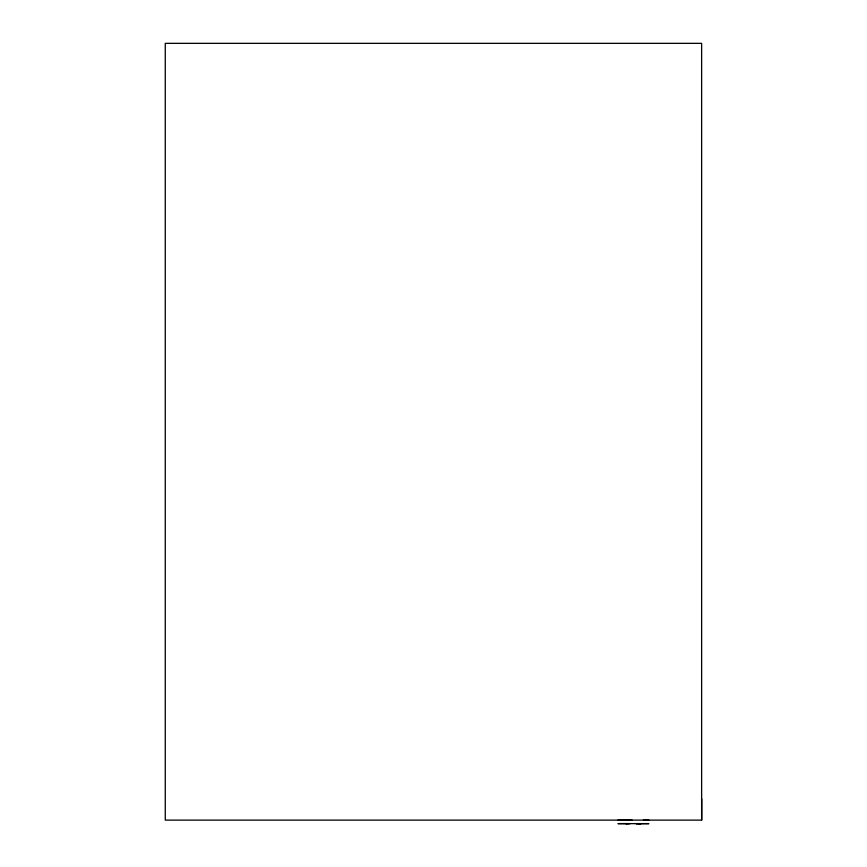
<?xml version="1.0" encoding="UTF-8"?>
<svg xmlns="http://www.w3.org/2000/svg" width="867" height="867" viewBox="0 0 867 867"><rect width="100%" height="100%" fill="white"/><g stroke="black" fill="none" stroke-linecap="round" stroke-linejoin="round"><path stroke-width="1.3" d="M618.832 820.117L617.954 820.117L632.097 820.139M643.422 820.139L648.895 820.128L647.486 820.117M638.329 823.639L641.016 823.639L636.02 823.628M626.852 823.617L617.954 823.628L648.895 823.639L636.14 823.65M630.201 823.628L625.833 823.628L629.063 823.639M701.728 798.951L701.728 820.117L165.272 820.117L165.272 43.35L701.631 43.35L701.631 820.117"/></g></svg>
